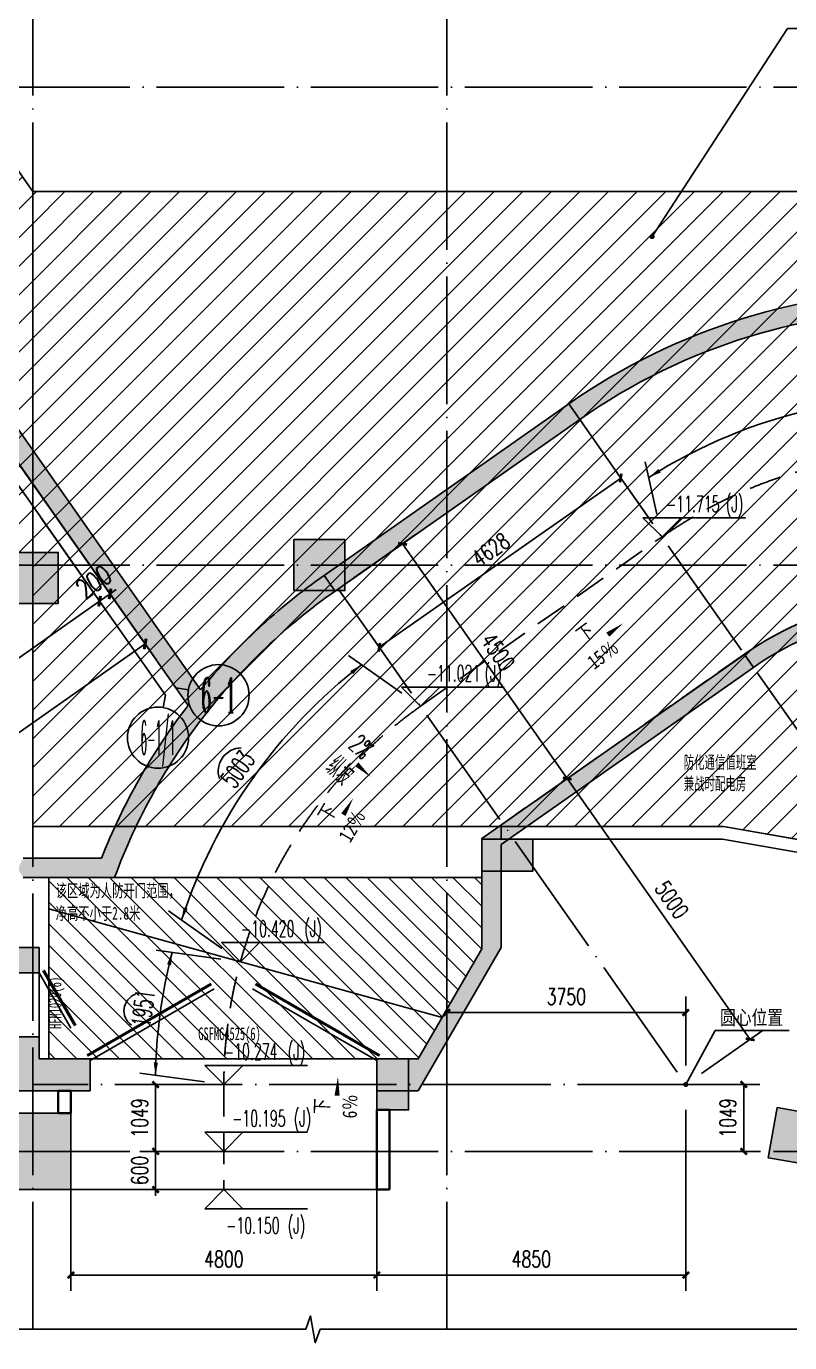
# Model space of a CAD drawing. Header units: millimetres. Extents: x 434053 to 1059003, y -2417481 to 936527.
# Drawn here: x 600433 to 612413, y -2043974 to -2023316 of the extents above; entities that cross this region are included whole.
import ezdxf
from ezdxf.enums import TextEntityAlignment as Align

# ---------------------------------------------------------------- set-up
doc = ezdxf.new("R2010")
doc.units = ezdxf.units.MM
doc.header["$LTSCALE"] = 1000
doc.header["$MEASUREMENT"] = 0
for name, pattern in [('DASH', [0.35, 0.25, -0.1]), ('DASHED2', [0.375, 0.25, -0.125]), ('DOTE', [2.42, 2, -0.2, 0.02, -0.2])]:
    doc.linetypes.add(name, pattern=pattern)
doc.layers.get('Defpoints').update_dxf_attribs({"color": 6})
for name, color, linetype in [('A-ANNO-DIMS', 3, 'Continuous'), ('A-ANNO-ELEV', 3, 'Continuous'), ('A-ANNO-LEAD', 3, 'Continuous'), ('A-ANNO-SYMB', 3, 'Continuous'), ('A-AXIS', 16, 'DOTE'), ('A-AXIS-DIMS', 3, 'Continuous'), ('A-AXIS-TEXT', 7, 'Continuous'), ('A-COLS', 6, 'Continuous'), ('A_WALL(防火墙)', 151, 'Continuous'), ('AXIS', 3, 'Continuous'), ('AXIS_TEXT', 7, 'Continuous'), ('DIM_SYMB', 3, 'Continuous'), ('DOTE', 16, 'DOTE'), ('PUB_HATCH', 8, 'Continuous'), ('PUB_TEXT', 7, 'Continuous'), ('STAIR', 2, 'Continuous'), ('人防墙', 6, 'Continuous'), ('人防平时标注', 42, 'Continuous'), ('人防门', 60, 'Continuous'), ('人防门编号', 73, 'Continuous'), ('车道中心线', 6, 'Continuous')]:
    doc.layers.add(name, color=color, linetype=linetype)
for name, color, linetype, lineweight in [('A-ANNO-TEXT', 7, 'Continuous', 25), ('A-WALL', 5, 'Continuous', 35), ('人防文字', 3, 'Continuous', 15)]:
    doc.layers.add(name, color=color, linetype=linetype, lineweight=lineweight)
doc.styles.add('_TCH_AXIS', font='COMPLEX', dxfattribs={"bigfont": 'GBCBIG'})
doc.styles.add('_TCH_DIM', font='SIMPLEX.shx', dxfattribs={"width": 0.8, "height": 3, "bigfont": 'GBCBIG.shx'})
doc.styles.add('_TCH_DIM_T3', font='SIMPLEX', dxfattribs={"width": 0.705882, "bigfont": 'GBCBIG'})
doc.styles.add('COMPLEX', font='COMPLEX')
doc.styles.add('宋体', font='', dxfattribs={"width": 0.8})
doc.styles.add('标注宋体', font='', dxfattribs={"width": 0.6})
doc.styles.get('宋体').set_extended_font_data('SimSun')
doc.styles.get('标注宋体').set_extended_font_data('NSimSun')
doc.dimstyles.new('_TCH_ARCH&&100', dxfattribs={"dimtxt": 255, "dimasz": 100, "dimexe": 250, "dimexo": 300, "dimgap": 122.5, "dimtad": 1, "dimdec": 0, "dimzin": 0, "dimdsep": 46, "dimtxsty": '_TCH_DIM_T3', "dimblk": 'ARCHTICK', "dimcen": 0.09, "dimclrt": 7, "dimazin": 2, "dimtfac": 1, "dimtdec": 0, "dimtix": 1, "dimtmove": 2, "dimatfit": 3, "dimfxl": 1, "dimtolj": 1, "dimtzin": 0, "dimarcsym": 0})
doc.dimstyles.new('_TCH_ARCH&&120', dxfattribs={"dimtxt": 306, "dimasz": 120, "dimexe": 300, "dimexo": 360, "dimgap": 147, "dimtad": 1, "dimdec": 0, "dimzin": 0, "dimdsep": 46, "dimtxsty": '_TCH_DIM_T3', "dimblk": 'ARCHTICK', "dimcen": 0.09, "dimclrt": 7, "dimazin": 2, "dimtfac": 1, "dimtdec": 0, "dimtix": 1, "dimtmove": 2, "dimatfit": 3, "dimfxl": 1, "dimtolj": 1, "dimtzin": 0, "dimarcsym": 0})
pattern_1 = [(45, (-1713816.56, -1484594.14), (-224.506403, 224.506403), [])]

# ---------------------------------------------------------------- blocks, each defined once
blk = doc.blocks.new('_FZH')
blk.add_lwpolyline([(-0.5, -0.5), (0.5, -0.5), (0.5, 0.5), (-0.5, 0.5)], close=True)
at = {"layer": 'PUB_HATCH'}
blk.add_solid([(-0.5, -0.5), (0.5, -0.5), (-0.5, 0.5), (0.5, 0.5)], dxfattribs=at)
blk = doc.blocks.new('sdfsfhfgh')
at = {"layer": 'A-COLS'}
for p, xscale, yscale, zscale, rotation in [((-2000, 75500), 800, 800, 800, 270), ((-6500, 75300), 800, 800, 800, 270), ((950, 70950), 500, 800, 800, 270), ((-850, 67350), 800, 500, 500, 270), ((5359, 66551), 800.000000000734, 499.9999999984754, 499.9999999984754, 260.0413192127683), ((-6500, 66300), 1200, 1200, 1200, 270)]:
    blk.add_blockref('_FZH', p, dxfattribs=dict(at, xscale=xscale, yscale=yscale, zscale=zscale, rotation=rotation))
blk = doc.blocks.new('asdfagfagasdgagadfgsdhgd$DorLib2D$00000211')
at = {"color": 0}
for p, q in [((-0.5, 0.05), (-0.067, 0.3)), ((0.5, 0.05), (0.067, 0.3))]:
    blk.add_line(p, q, dxfattribs=at)
at = {"color": 0, "const_width": 0.01}
for points in [[(-0.51, 0.0673), (-0.077, 0.3173)], [(0.51, 0.0673), (0.077, 0.3173)]]:
    blk.add_lwpolyline(points, dxfattribs=at)
blk = doc.blocks.new('asdfagfagasdgagadfgsdhgd$DorLib2D$00000202')
at = {"color": 0}
for p, q in [((-0.5, 0.25), (0.366, 0.75)), ((-0.54, -0.319), (0.326, -0.819)), ((-0.5, -0.25), (0.366, -0.75))]:
    blk.add_line(p, q, dxfattribs=at)
at = {"color": 0, "const_width": 0.05}
blk.add_lwpolyline([(-0.54, 0.319), (0.326, 0.819)], dxfattribs=at)
blk = doc.blocks.new('asdfagfag20220519-rf2')
at = {"layer": 'PUB_HATCH'}
for points in [[(38015, 32282), (37942, 31864), (42160, 25849), (42317, 25886), (42355, 26094)], [(59465, 30525, 0.318386), (48133, 30580), (48305, 30335, -0.318386), (59290, 30281)], [(48133, 30580), (44293, 27888), (44466, 27642), (48305, 30335)], [(44293, 27888, 0.067694), (42355, 26094), (42317, 25886), (42437, 25716, -0.074033), (44466, 27642)], [(52991, 27244), (52951, 27491, 0.112741), (50889, 26650), (51032, 26446, -0.112741)], [(50889, 26650), (46770, 23762), (47070, 23667), (51032, 26446)], [(42317, 25886), (42160, 25849, 0.070704), (40800, 23450), (41007, 23150, -0.077771), (42437, 25716)], [(46770, 22031), (47070, 22050), (47070, 23667), (46770, 23762)], [(41007, 23150), (40800, 23450), (39570, 23450), (39487, 23283), (39570, 23150)], [(39320, 22050), (39320, 21650), (39820, 21650), (39820, 22050)], [(47070, 22050), (46770, 22031), (45771, 20300), (45771, 19800)], [(39820, 20300), (39820, 20650), (39320, 20650), (39320, 19800)], [(39320, 19800), (40620, 19800), (40620, 20300), (39820, 20300)], [(45771, 20300), (45120, 20300), (45120, 19800), (45771, 19800)]]:
    blk.add_hatch(color=256, dxfattribs=at).paths.add_polyline_path(points)
at = {"layer": '人防平时标注'}
h = blk.add_hatch(dxfattribs=at)
h.set_pattern_fill('ANSI31', color=8, scale=150, angle=-90)
h.set_pattern_definition([(315, (-2950478.71, 9683987.52), (168.379802, 168.379802), [])])
h.paths.add_polyline_path([(46770, 22031), (45770, 20300), (39971, 20300), (39971, 23150), (46770, 23150)])
at = {"layer": '人防墙'}
for p, q in [((38015, 32282), (42355, 26094)), ((37942, 31864), (42160, 25849)), ((48133, 30580), (44293, 27888)), ((48305, 30335), (48133, 30580)), ((48305, 30335), (48133, 30580)), ((48305, 30335), (44466, 27642)), ((44466, 27642), (44293, 27888)), ((44466, 27642), (44293, 27888)), ((50889, 26650), (46770, 23762)), ((51032, 26446), (50889, 26650)), ((51032, 26446), (50889, 26650)), ((51032, 26446), (47070, 23667)), ((46770, 22031), (46770, 23762)), ((47070, 22050), (47070, 23667)), ((40800, 23450), (39570, 23450)), ((41007, 23150), (39570, 23150)), ((39820, 22050), (39320, 22050)), ((39820, 21650), (39820, 22050)), ((47070, 22050), (45771, 19800)), ((46770, 22031), (45771, 20300)), ((39320, 21650), (39820, 21650)), ((39820, 20650), (39320, 20650)), ((39820, 20300), (39820, 20650)), ((40620, 20300), (39820, 20300)), ((40620, 19800), (40620, 20300)), ((45771, 20300), (45120, 20300)), ((45120, 20300), (45120, 19800)), ((39320, 19800), (40620, 19800)), ((45120, 19800), (45771, 19800))]:
    blk.add_line(p, q, dxfattribs=at)
for centre, radius, start, end in [((53760, 22557), 9800, 54.3983, 125.0412), ((53760, 22557), 9500, 54.3983, 125.0412), ((49920, 19864), 9800, 125.0412, 140.532), ((49920, 19864), 9500, 125.0412, 141.9774), ((53760, 22557), 5000, 99.3116, 125.0413), ((53760, 22557), 4750, 99.3116, 125.0413), ((49920, 19864), 9800, 142.3604, 158.5376), ((49920, 19864), 9500, 141.9774, 159.7653)]:
    blk.add_arc(centre, radius, start, end, dxfattribs=at)
at = {"layer": '人防平时标注'}
blk.add_lwpolyline([(46770, 22031), (45770, 20300), (39971, 20300), (39971, 23150), (46770, 23150)], close=True, dxfattribs=at)
at = {"layer": '人防门'}
blk.add_line((39820, 21650), (39820, 20650), dxfattribs=at)
at = {"layer": '人防门', "xscale": 1000, "yscale": 1000, "zscale": 500, "rotation": 269.9991986671723}
blk.add_blockref('asdfagfagasdgagadfgsdhgd$DorLib2D$00000202', (39570, 21150), dxfattribs=at)
at = {"layer": '人防门', "ltscale": 1000, "xscale": -4500, "yscale": -4500, "zscale": 500, "rotation": 179.9994534061657}
blk.add_blockref('asdfagfagasdgagadfgsdhgd$DorLib2D$00000211', (42870, 20050), dxfattribs=at)
at = {"layer": '人防平时标注', "style": '标注宋体', "width": 0.65}
for s, p in [('该区域为人防开门范围，', (40081, 22842)), ('净高不小于2.8米', (40081, 22487))]:
    blk.add_text(s, height=200, rotation=360, dxfattribs=at).set_placement(p)
at = {"layer": '人防文字', "style": '标注宋体', "width": 0.6}
for s, p in [('防化通信值班室', (49937, 24857)), ('兼战时配电房', (49937, 24521))]:
    blk.add_text(s, height=200, rotation=359.9999, dxfattribs=at).set_placement(p)
at = {"layer": '人防门编号', "style": '标注宋体', "width": 0.6}
for s, rotation, p in [('HFM1020(6)', 90, (40169, 20772)), ('GSFMG4525(6)', 360, (42319, 20596))]:
    blk.add_text(s, height=200, rotation=rotation, dxfattribs=at).set_placement(p)
blk = doc.blocks.new('_AXISO')
blk.add_circle((0, 0), 0.5)
at = {"layer": 'AXIS_TEXT', "style": 'COMPLEX', "width": 1.041667}
blk.add_attdef('A', text='', height=0.56, dxfattribs=at).set_placement((-0.25, -0.28), (0.25, -0.28), align=Align.FIT)
blk = doc.blocks.new('_ArchTick')
at = {"color": 0, "linetype": 'ByBlock', "const_width": 0.4}
blk.add_lwpolyline([(-0.5, -0.5), (0.5, 0.5)], dxfattribs=at)
blk = doc.blocks.new('*D2546')
at = {"layer": 'A-AXIS-DIMS', "color": 0, "lineweight": -2, "transparency": 16777216}
for p, q in [((9738, -1782), (11977, -4975)), ((6115, -8719), (11805, -4729)), ((4048, -5772), (6287, -8965))]:
    blk.add_line(p, q, dxfattribs=at)
at = {"layer": 'Defpoints', "color": 0, "transparency": 16777216}
for p in [(9531, -1487), (11805, -4729), (3841, -5477)]:
    blk.add_point(p, dxfattribs=at)
at = {"layer": 'A-AXIS-DIMS', "color": 0, "lineweight": -2, "transparency": 16777216, "xscale": 120, "yscale": 120, "zscale": 120}
for p, rotation in [((11805, -4729), 35.04124824301846), ((6115, -8719), 215.0412482430185)]:
    blk.add_blockref('_ArchTick', p, dxfattribs=dict(at, rotation=rotation))
at = {"layer": 'A-AXIS-DIMS', "color": 7, "transparency": 16777216, "insert": (8788, -6479), "char_height": 306, "attachment_point": 5, "rotation": 35.0412, "style": '_TCH_DIM_T3'}
blk.add_mtext('\\A1;6950', dxfattribs=at)
blk = doc.blocks.new('*D2547')
at = {"layer": 'A-AXIS-DIMS', "color": 0, "lineweight": -2, "transparency": 16777216}
for p, q in [((9738, -1782), (11426, -4189)), ((9574, -1896), (11262, -4303)), ((11254, -3943), (11352, -3874)), ((11090, -4058), (10992, -4127)), ((11090, -4058), (11254, -3943))]:
    blk.add_line(p, q, dxfattribs=at)
at = {"layer": 'Defpoints', "color": 0, "transparency": 16777216}
for p in [(9368, -1602), (9531, -1487), (11254, -3943)]:
    blk.add_point(p, dxfattribs=at)
at = {"layer": 'A-AXIS-DIMS', "color": 0, "lineweight": -2, "transparency": 16777216, "xscale": 120, "yscale": 120, "zscale": 120}
for p, rotation in [((11254, -3943), 215.0412482430185), ((11090, -4058), 35.04124824301852)]:
    blk.add_blockref('_ArchTick', p, dxfattribs=dict(at, rotation=rotation))
at = {"layer": 'A-AXIS-DIMS', "color": 7, "transparency": 16777216, "insert": (11000, -3755), "char_height": 306, "attachment_point": 5, "rotation": 35.0412, "style": '_TCH_DIM_T3'}
blk.add_mtext('\\A1;200', dxfattribs=at)
blk = doc.blocks.new('*D2548')
at = {"layer": 'A-AXIS-DIMS', "color": 0, "lineweight": -2, "transparency": 16777216}
for p, q in [((9574, -1896), (11262, -4303)), ((5564, -7933), (11090, -4058)), ((4048, -5772), (5736, -8179))]:
    blk.add_line(p, q, dxfattribs=at)
at = {"layer": 'Defpoints', "color": 0, "transparency": 16777216}
for p in [(9368, -1602), (11090, -4058), (3841, -5477)]:
    blk.add_point(p, dxfattribs=at)
at = {"layer": 'A-AXIS-DIMS', "color": 0, "lineweight": -2, "transparency": 16777216, "xscale": 120, "yscale": 120, "zscale": 120}
for p, rotation in [((11090, -4058), 35.04124824301844), ((5564, -7933), 215.0412482430185)]:
    blk.add_blockref('_ArchTick', p, dxfattribs=dict(at, rotation=rotation))
at = {"layer": 'A-AXIS-DIMS', "color": 7, "transparency": 16777216, "insert": (8155, -5750), "char_height": 306, "attachment_point": 5, "rotation": 35.0412, "style": '_TCH_DIM_T3'}
blk.add_mtext('\\A1;6750', dxfattribs=at)
blk = doc.blocks.new('*D1592')
at = {"layer": 'A-ANNO-DIMS', "color": 0, "lineweight": -2, "transparency": 16777216}
for p, q in [((601133, -2040322), (601133, -2043163)), ((605933, -2040322), (605933, -2043163)), ((601133, -2042913), (605933, -2042913))]:
    blk.add_line(p, q, dxfattribs=at)
at = {"layer": 'Defpoints', "color": 0, "transparency": 16777216}
for p in [(601133, -2040022), (605933, -2040022), (605933, -2042913)]:
    blk.add_point(p, dxfattribs=at)
at = {"layer": 'A-ANNO-DIMS', "color": 0, "lineweight": -2, "transparency": 16777216, "xscale": 100, "yscale": 100, "zscale": 100, "rotation": 180}
blk.add_blockref('_ArchTick', (601133, -2042913), dxfattribs=at)
at = {"layer": 'A-ANNO-DIMS', "color": 0, "lineweight": -2, "transparency": 16777216, "xscale": 100, "yscale": 100, "zscale": 100}
blk.add_blockref('_ArchTick', (605933, -2042913), dxfattribs=at)
at = {"layer": 'A-ANNO-DIMS', "color": 7, "transparency": 16777216, "insert": (603533, -2042663), "char_height": 255, "attachment_point": 5, "style": '_TCH_DIM_T3'}
blk.add_mtext('\\A1;4800', dxfattribs=at)
blk = doc.blocks.new('*D1593')
at = {"layer": 'A-ANNO-DIMS', "color": 0, "lineweight": -2, "transparency": 16777216}
for p, q in [((605933, -2040322), (605933, -2043163)), ((610783, -2040322), (610783, -2043163)), ((605933, -2042913), (610783, -2042913))]:
    blk.add_line(p, q, dxfattribs=at)
at = {"layer": 'Defpoints', "color": 0, "transparency": 16777216}
for p in [(605933, -2040022), (610783, -2040022), (610783, -2042913)]:
    blk.add_point(p, dxfattribs=at)
at = {"layer": 'A-ANNO-DIMS', "color": 0, "lineweight": -2, "transparency": 16777216, "xscale": 100, "yscale": 100, "zscale": 100, "rotation": 180}
blk.add_blockref('_ArchTick', (605933, -2042913), dxfattribs=at)
at = {"layer": 'A-ANNO-DIMS', "color": 0, "lineweight": -2, "transparency": 16777216, "xscale": 100, "yscale": 100, "zscale": 100}
blk.add_blockref('_ArchTick', (610783, -2042913), dxfattribs=at)
at = {"layer": 'A-ANNO-DIMS', "color": 7, "transparency": 16777216, "insert": (608358, -2042663), "char_height": 255, "attachment_point": 5, "style": '_TCH_DIM_T3'}
blk.add_mtext('\\A1;4850', dxfattribs=at)
blk = doc.blocks.new('*D1594')
at = {"layer": 'A-ANNO-DIMS', "color": 0, "lineweight": -2, "transparency": 16777216}
for p, q in [((608157, -2035657), (609127, -2034977)), ((608922, -2035121), (611793, -2039215)), ((611028, -2039751), (611997, -2039071))]:
    blk.add_line(p, q, dxfattribs=at)
at = {"layer": 'Defpoints', "color": 0, "transparency": 16777216}
for p in [(607912, -2035829), (611793, -2039215), (610783, -2039923)]:
    blk.add_point(p, dxfattribs=at)
at = {"layer": 'A-ANNO-DIMS', "color": 0, "lineweight": -2, "transparency": 16777216, "xscale": 100, "yscale": 100, "zscale": 100}
for p, rotation in [((608922, -2035121), 125.0412513976867), ((611793, -2039215), 305.0412513976867)]:
    blk.add_blockref('_ArchTick', p, dxfattribs=dict(at, rotation=rotation))
at = {"layer": 'A-ANNO-DIMS', "color": 7, "transparency": 16777216, "insert": (610562, -2037024), "char_height": 255, "attachment_point": 5, "rotation": 305.0413, "style": '_TCH_DIM_T3'}
blk.add_mtext('\\A1;5000', dxfattribs=at)
blk = doc.blocks.new('*D1595')
at = {"layer": 'A-ANNO-DIMS', "color": 0, "lineweight": -2, "transparency": 16777216}
for p, q in [((605574, -2031973), (606543, -2031293)), ((606338, -2031437), (608922, -2035121)), ((608157, -2035657), (609127, -2034977))]:
    blk.add_line(p, q, dxfattribs=at)
at = {"layer": 'Defpoints', "color": 0, "transparency": 16777216}
for p in [(605328, -2032145), (608922, -2035121), (607912, -2035829)]:
    blk.add_point(p, dxfattribs=at)
at = {"layer": 'A-ANNO-DIMS', "color": 0, "lineweight": -2, "transparency": 16777216, "xscale": 100, "yscale": 100, "zscale": 100}
for p, rotation in [((606338, -2031437), 125.0412513976865), ((608922, -2035121), 305.0412513976865)]:
    blk.add_blockref('_ArchTick', p, dxfattribs=dict(at, rotation=rotation))
at = {"layer": 'A-ANNO-DIMS', "color": 7, "transparency": 16777216, "insert": (607835, -2033135), "char_height": 255, "attachment_point": 5, "rotation": 305.0413, "style": '_TCH_DIM_T3'}
blk.add_mtext('\\A1;4500', dxfattribs=at)
blk = doc.blocks.new('*D1596')
at = {"layer": 'A-ANNO-DIMS', "color": 0, "lineweight": -2, "transparency": 16777216}
for p, q in [((603233, -2039923), (602212, -2039923)), ((602462, -2040972), (602462, -2039923)), ((603233, -2040972), (602212, -2040972))]:
    blk.add_line(p, q, dxfattribs=at)
at = {"layer": 'Defpoints', "color": 0, "transparency": 16777216}
for p in [(602462, -2039923), (603533, -2039923), (603533, -2040972)]:
    blk.add_point(p, dxfattribs=at)
at = {"layer": 'A-ANNO-DIMS', "color": 0, "lineweight": -2, "transparency": 16777216, "xscale": 100, "yscale": 100, "zscale": 100}
for p, rotation in [((602462, -2039923), 90), ((602462, -2040972), 270)]:
    blk.add_blockref('_ArchTick', p, dxfattribs=dict(at, rotation=rotation))
at = {"layer": 'A-ANNO-DIMS', "color": 7, "transparency": 16777216, "insert": (602212, -2040448), "char_height": 255, "attachment_point": 5, "rotation": 90, "style": '_TCH_DIM_T3'}
blk.add_mtext('\\A1;1049', dxfattribs=at)
blk = doc.blocks.new('*D1597')
at = {"layer": 'A-ANNO-DIMS', "color": 0, "lineweight": -2, "transparency": 16777216}
for p, q in [((603233, -2040972), (602212, -2040972)), ((602462, -2040972), (602462, -2040872)), ((602462, -2041572), (602462, -2040972)), ((603233, -2041572), (602212, -2041572)), ((602462, -2041572), (602462, -2041672))]:
    blk.add_line(p, q, dxfattribs=at)
at = {"layer": 'Defpoints', "color": 0, "transparency": 16777216}
for p in [(602462, -2040972), (603533, -2040972), (603533, -2041572)]:
    blk.add_point(p, dxfattribs=at)
at = {"layer": 'A-ANNO-DIMS', "color": 0, "lineweight": -2, "transparency": 16777216, "xscale": 100, "yscale": 100, "zscale": 100}
for p, rotation in [((602462, -2040972), 270), ((602462, -2041572), 90)]:
    blk.add_blockref('_ArchTick', p, dxfattribs=dict(at, rotation=rotation))
at = {"layer": 'A-ANNO-DIMS', "color": 7, "transparency": 16777216, "insert": (602212, -2041272), "char_height": 255, "attachment_point": 5, "rotation": 90, "style": '_TCH_DIM_T3'}
blk.add_mtext('\\A1;600', dxfattribs=at)
blk = doc.blocks.new('*D1598')
at = {"layer": 'A-ANNO-DIMS', "color": 0, "lineweight": -2, "transparency": 16777216}
for p, q in [((607033, -2039623), (607033, -2038544)), ((610783, -2039623), (610783, -2038544)), ((607033, -2038794), (610783, -2038794))]:
    blk.add_line(p, q, dxfattribs=at)
at = {"layer": 'Defpoints', "color": 0, "transparency": 16777216}
for p in [(610783, -2038794), (607033, -2039923), (610783, -2039923)]:
    blk.add_point(p, dxfattribs=at)
at = {"layer": 'A-ANNO-DIMS', "color": 0, "lineweight": -2, "transparency": 16777216, "xscale": 100, "yscale": 100, "zscale": 100, "rotation": 180}
blk.add_blockref('_ArchTick', (607033, -2038794), dxfattribs=at)
at = {"layer": 'A-ANNO-DIMS', "color": 0, "lineweight": -2, "transparency": 16777216, "xscale": 100, "yscale": 100, "zscale": 100}
blk.add_blockref('_ArchTick', (610783, -2038794), dxfattribs=at)
at = {"layer": 'A-ANNO-DIMS', "color": 7, "transparency": 16777216, "insert": (608908, -2038544), "char_height": 255, "attachment_point": 5, "style": '_TCH_DIM_T3'}
blk.add_mtext('\\A1;3750', dxfattribs=at)
blk = doc.blocks.new('*D1599')
at = {"layer": 'A-ANNO-DIMS', "color": 0, "lineweight": -2, "transparency": 16777216}
for p, q in [((611083, -2039923), (611942, -2039923)), ((611692, -2040972), (611692, -2039923)), ((611083, -2040972), (611942, -2040972))]:
    blk.add_line(p, q, dxfattribs=at)
at = {"layer": 'Defpoints', "color": 0, "transparency": 16777216}
for p in [(610783, -2039923), (611692, -2039923), (610783, -2040972)]:
    blk.add_point(p, dxfattribs=at)
at = {"layer": 'A-ANNO-DIMS', "color": 0, "lineweight": -2, "transparency": 16777216, "xscale": 100, "yscale": 100, "zscale": 100}
for p, rotation in [((611692, -2039923), 90), ((611692, -2040972), 270)]:
    blk.add_blockref('_ArchTick', p, dxfattribs=dict(at, rotation=rotation))
at = {"layer": 'A-ANNO-DIMS', "color": 7, "transparency": 16777216, "insert": (611442, -2040448), "char_height": 255, "attachment_point": 5, "rotation": 90, "style": '_TCH_DIM_T3'}
blk.add_mtext('\\A1;1049', dxfattribs=at)
blk = doc.blocks.new('*D1600')
at = {"layer": 'A-ANNO-DIMS', "color": 0, "lineweight": -2, "transparency": 16777216}
for p, q in [((610237, -2031084), (609617, -2030200)), ((605971, -2033062), (609761, -2030405)), ((606448, -2033742), (605828, -2032858))]:
    blk.add_line(p, q, dxfattribs=at)
at = {"layer": 'Defpoints', "color": 0, "transparency": 16777216}
for p in [(609761, -2030405), (610409, -2031330), (606620, -2033987)]:
    blk.add_point(p, dxfattribs=at)
at = {"layer": 'A-ANNO-DIMS', "color": 0, "lineweight": -2, "transparency": 16777216, "xscale": 100, "yscale": 100, "zscale": 100}
for p, rotation in [((609761, -2030405), 35.04125139768613), ((605971, -2033062), 215.0412513976861)]:
    blk.add_blockref('_ArchTick', p, dxfattribs=dict(at, rotation=rotation))
at = {"layer": 'A-ANNO-DIMS', "color": 7, "transparency": 16777216, "insert": (607723, -2031529), "char_height": 255, "attachment_point": 5, "rotation": 35.0413, "style": '_TCH_DIM_T3'}
blk.add_mtext('\\A1;4628', dxfattribs=at)
blk = doc.blocks.new('ASDFASDFASFSDF')
at = {"layer": 'A-AXIS'}
for p, q in [((601.3, 11247.1), (11654, -4513.6)), ((437.5, 11132.3), (11490.2, -4628.4))]:
    blk.add_line(p, q, dxfattribs=at)
at = {"layer": 'A-AXIS-DIMS'}
for p, q in [((9367.6, -1601.6), (12123.5, -5531.5)), ((9531.3, -1486.8), (12287.3, -5416.7)), ((12089.2, -5727.4), (12123.5, -5531.5)), ((12483.1, -5451.1), (12287.3, -5416.7))]:
    blk.add_line(p, q, dxfattribs=at)
ref = blk.add_blockref('_AXISO', (12955.9, -5534.1), dxfattribs=dict(at, xscale=960, yscale=960, zscale=960))
ref.add_attrib('A', '6-1', dxfattribs={"layer": 'A-AXIS-TEXT', "height": 543.06, "style": '_TCH_AXIS', "width": 0.381818}).set_placement((12684.4, -5805.6), (13227.4, -5805.6), align=Align.FIT)
ref = blk.add_blockref('_AXISO', (12006.2, -6200.1), dxfattribs=dict(at, xscale=960, yscale=960, zscale=960))
ref.add_attrib('A', '6-1/1', dxfattribs={"layer": 'A-AXIS-TEXT', "height": 543.06, "style": '_TCH_AXIS', "width": 0.228261}).set_placement((11734.6, -6471.7), (12277.7, -6471.7), align=Align.FIT)
for p1, p2, distance, picture, middle in [((3841.1, -5477.2), (9531.3, -1486.8), -3960, '*D2546', (8787.6, -6478.6)), ((3841.1, -5477.2), (9367.6, -1601.6), -3000, '*D2548', (8154.6, -5750)), ((9367.6, -1601.6), (9531.3, -1486.8), -3000, '*D2547', (10999.7, -3754.8))]:
    dim = blk.add_aligned_dim(p1=p1, p2=p2, distance=distance, dimstyle='_TCH_ARCH&&120', dxfattribs=at)
    dim.commit()
    dim.dimension.update_dxf_attribs({"geometry": picture, "text_midpoint": middle})
blk = doc.blocks.new('sdfgsdfghfh')
at = {"layer": 'A-AXIS'}
for p, q in [((12464366.8, 1059497.8), (12464366.8, 1082089.8)), ((12470866.8, 1059497.8), (12470866.8, 1082089.8)), ((12449371.2, 1078989.8), (12486866.8, 1078989.8)), ((12449371.2, 1071489.8), (12486866.8, 1071489.8)), ((12449371.2, 1062289.8), (12486866.8, 1062289.8))]:
    blk.add_line(p, q, dxfattribs=at)
blk.add_blockref('ASDFASDFASFSDF', (12454326.8, 1074982.1))

msp = doc.modelspace()

# ---------------------------------------------------------------- hatches: boundary and pattern name
h = msp.add_hatch()
h.set_pattern_fill('ANSI31', color=8, scale=200)
h.set_pattern_definition(pattern_1)
h.paths.add_polyline_path([(600532.7, -2031772.3), (592482.8, -2031772.3), (592482.7, -2041222.2), (583637.1, -2041222.1), (583637.1, -2019994.1), (581651.4, -2013267.6), (587192.5, -2009381.6), (587996.4, -2010527.9), (589169.6, -2009705.1), (600532.7, -2025908.4)])
h = msp.add_hatch()
h.set_pattern_fill('ANSI31', color=8, scale=200)
h.set_pattern_definition(pattern_1)
h.paths.add_polyline_path([(626240.9, -2039873.9), (619404.9, -2038653.7), (619638.5, -2037323.5), (611373.6, -2035872.3), (600532.7, -2035872.3), (600532.7, -2025908.4), (626223.6, -2025908.4)])

# ---------------------------------------------------------------- linework, layer by layer
at = {"color": 31, "linetype": 'DASH', "ltscale": 2}
msp.add_line((611701.3, -2033171.9), (607911.8, -2035829.4), dxfattribs=at)
at = {"color": 8}
for points in [[(600532.7, -2031772.3), (592482.8, -2031772.3), (592482.7, -2041222.2), (583637.1, -2041222.1), (583637.1, -2019994.1), (581651.4, -2013267.6), (587192.5, -2009381.6), (587996.4, -2010527.9), (589169.6, -2009705.1), (600532.7, -2025908.4)], [(626240.9, -2039873.9), (619404.9, -2038653.7), (619638.5, -2037323.5), (611373.6, -2035872.3), (600532.7, -2035872.3), (600532.7, -2025908.4), (626223.6, -2025908.4)]]:
    msp.add_lwpolyline(points, close=True, dxfattribs=at)
at = {"color": 31, "linetype": 'DASH', "ltscale": 2}
msp.add_arc((614572.1, -2037265.6), 5000, 81.94346, 125.04125, dxfattribs=at)
at = {"layer": 'A-ANNO-DIMS'}
for p, q in [((610330.3, -2030973.8), (610147.4, -2030151.8)), ((606327.5, -2033780.9), (605490.4, -2033190.7)), ((603501.2, -2037789), (602664.1, -2037198.7)), ((603487.9, -2037953.8), (602473, -2037816.4)), ((603226.9, -2039881.7), (602212, -2039744.2))]:
    msp.add_line(p, q, dxfattribs=at)
for points in [[(610371.7, -2030290.6, 66, 0, 0), (610201.7, -2030395.8, 0, 0, 0)], [(605694.7, -2033334.8, 0, 66, 0), (605537.9, -2033458.9, 66, 0, 0)], [(602932.7, -2037153.4, 66, 0, 0), (602868.4, -2037342.8, 0, 0, 0)], [(602720.7, -2037850, 0, 66, 0), (602673.2, -2038044.2, 66, 0, 0)], [(602465.6, -2039577.9, 66, 0, 0), (602459.7, -2039777.8, 0, 0, 0)]]:
    msp.add_lwpolyline(points, format="xyseb", dxfattribs=at)
for centre, radius, start, end in [((614572.1, -2037265.6), 8142.1, 82.61848, 122.46402), ((610782.7, -2039923.1), 8324.2, 127.67788, 161.94256), ((610782.7, -2039923.1), 8324.2, 165.57914, 179.00005)]:
    msp.add_arc(centre, radius, start, end, dxfattribs=at)
at = {"layer": 'A-ANNO-DIMS', "color": 7}
for centre, radius, start, end in [((603813.3, -2035008.6), 368.9, 91.44807, 198.17237), ((602238.4, -2038766.2), 274.5, 109.55402, 235.02517)]:
    msp.add_arc(centre, radius, start, end, dxfattribs=at)
at = {"layer": 'A-ANNO-ELEV'}
for p, q in [((610409.4, -2031329.7), (610109.4, -2031029.7)), ((610109.4, -2031029.7), (611720, -2031029.7)), ((610409.4, -2031329.7), (610709.4, -2031029.7)), ((606620, -2033987.2), (606320, -2033687.2)), ((606320, -2033687.2), (607930.5, -2033687.2)), ((606620, -2033987.2), (606920, -2033687.2)), ((603793.7, -2037995.2), (603493.7, -2037695.2)), ((603493.7, -2037695.2), (605104.2, -2037695.2)), ((603793.7, -2037995.2), (604093.7, -2037695.2)), ((603532.7, -2039923.1), (603232.7, -2039623.1)), ((603232.7, -2039623.1), (604843.2, -2039623.1)), ((603532.7, -2039923.1), (603832.7, -2039623.1)), ((603532.7, -2040972.3), (603232.7, -2040672.3)), ((603232.7, -2040672.3), (604843.2, -2040672.3)), ((603532.7, -2040972.3), (603832.7, -2040672.3)), ((603532.7, -2041572.3), (603232.7, -2041872.3)), ((603532.7, -2041572.3), (603832.7, -2041872.3)), ((603232.7, -2041872.3), (604843.2, -2041872.3))]:
    msp.add_line(p, q, dxfattribs=at)
at = {"layer": 'A-ANNO-LEAD'}
for p, q in [((610254.3, -2026616.2), (612379.8, -2023348.6)), ((610254.3, -2026616.2), (612379.8, -2023348.6)), ((612379.8, -2023348.6), (614807.7, -2023348.6))]:
    msp.add_line(p, q, dxfattribs=at)
at = {"layer": 'A-ANNO-LEAD', "const_width": 40}
msp.add_lwpolyline([(610243.4, -2026633, 1), (610265.2, -2026599.5, 1)], format="xyb", close=True, dxfattribs=at)
msp.add_lwpolyline([(610243.4, -2026633, 1), (610265.2, -2026599.5, 1)], format="xyb", close=True, dxfattribs=at)
at = {"layer": 'A-ANNO-SYMB'}
for points in [[(588811.6, -2009194.6), (594607.5, -2017459.4), (594823.4, -2017401.4), (594522, -2017703.2), (594736.7, -2017643.6), (600532.7, -2025908.4)], [(600532.7, -2025908.4), (613265.6, -2025908.4), (613342.1, -2025698.4), (613416.1, -2026118.4), (613490.6, -2025908.4), (626223.6, -2025908.4)], [(583637.1, -2043764.3), (604817.8, -2043764.3), (604894.3, -2043554.3), (604968.3, -2043974.3), (605042.8, -2043764.3), (626223.6, -2043764.3)]]:
    msp.add_lwpolyline(points, dxfattribs=at)
at = {"layer": 'A-WALL'}
for p, q in [((600932.7, -2040372.3), (600932.7, -2040022.3)), ((600932.7, -2040022.3), (601132.7, -2040022.3)), ((601132.7, -2040372.3), (601132.7, -2040022.3)), ((600932.7, -2040372.3), (601132.7, -2040372.3)), ((605932.7, -2041572.3), (605932.7, -2040322.3)), ((605932.7, -2040322.3), (606132.7, -2040322.3)), ((606132.7, -2041572.3), (606132.7, -2040322.3)), ((605932.7, -2041572.3), (606132.7, -2041572.3))]:
    msp.add_line(p, q, dxfattribs=at)
at = {"layer": 'A_WALL(防火墙)'}
for p, q in [((607882.7, -2035872.3), (611373.6, -2035872.3)), ((607882.7, -2035872.3), (607882.7, -2036072.3)), ((611373.6, -2035872.3), (619638.3, -2037323.5)), ((607882.7, -2036072.3), (611356.2, -2036072.3)), ((611356.2, -2036072.3), (619406.8, -2037485.9))]:
    msp.add_line(p, q, dxfattribs=at)
at = {"layer": 'AXIS'}
for p, q in [((610782.7, -2039923.1), (611245.7, -2039074.3)), ((611245.7, -2039074.3), (612406.2, -2039074.3))]:
    msp.add_line(p, q, dxfattribs=at)
for points in [[(608867.3, -2033370.6, 0, 0, 0), (609799.6, -2032685, 0, 80, 0), (609557.9, -2032862.7, 0, 0, 0)], [(605140.6, -2036143, 0, 0, 0), (605561.8, -2035430.1, 0, 80, 0), (605409.2, -2035688.4, 0, 0, 0)], [(605279.3, -2040776.5, 0, 0, 0), (605323.5, -2039798.8, 0, 80, 0), (605309.9, -2040098.5, 0, 0, 0)]]:
    msp.add_lwpolyline(points, format="xyseb", dxfattribs=at)
at = {"layer": 'AXIS', "const_width": 40}
msp.add_lwpolyline([(610773.1, -2039940.6, 1), (610792.3, -2039905.5, 1)], format="xyb", close=True, dxfattribs=at)
at = {"layer": 'DIM_SYMB'}
msp.add_lwpolyline([(605191.6, -2034511.6, 0, 0, 0), (605840.3, -2035098.7, 0, 80, 0), (605617.9, -2034897.4, 0, 0, 0)], format="xyseb", dxfattribs=at)
at = {"layer": 'DOTE', "color": 1}
for p, q in [((609117.6, -2029487.6), (614572.1, -2037265.6)), ((605328.1, -2032145), (610782.7, -2039923.1)), ((611082.7, -2039923.1), (600532.7, -2039923.1))]:
    msp.add_line(p, q, dxfattribs=at)
at = {"layer": 'STAIR'}
for p, q in [((600783.5, -2037164.9), (606960.3, -2038868.7)), ((605932.7, -2041572.3), (601132.7, -2041572.3))]:
    msp.add_line(p, q, dxfattribs=at)
at = {"layer": '车道中心线', "linetype": 'DASHED2', "ltscale": 2}
for p, q in [((606620, -2033987.2), (610409.4, -2031329.7)), ((603532.7, -2039923.1), (603532.7, -2041572.3))]:
    msp.add_line(p, q, dxfattribs=at)
for centre, start, end in [((614572.1, -2037265.6), 350.04125, 125.04125), ((610782.7, -2039923.1), 125.04125, 180)]:
    msp.add_arc(centre, 7250, start, end, dxfattribs=at)

# ---------------------------------------------------------------- block references
msp.add_blockref('sdfsfhfgh', (607032.7, -2107272.3))
at = {"layer": 'A_WALL(防火墙)'}
msp.add_blockref('sdfgsdfghfh', (-11863834.1, -3103262.1), dxfattribs=at)
at = {"layer": '人防墙'}
msp.add_blockref('asdfagfag20220519-rf2', (560812.4, -2059822.2, 0), dxfattribs=at)

# ---------------------------------------------------------------- texts
at = {"layer": 'A-ANNO-DIMS', "color": 7, "style": '_TCH_DIM', "width": 0.564706}
for s, rotation, p in [('5003', 54.81022, (603705.9, -2035295.1)), ('1951', 82.2896, (602375.8, -2039031.1))]:
    msp.add_text(s, height=297.5, rotation=rotation, dxfattribs=at).set_placement(p)
at = {"layer": 'A-ANNO-TEXT', "style": '_TCH_DIM', "width": 0.564706}
for s, p in [('(J)', (611411.6, -2030939.7)), ('-11.715', (610472.5, -2030939.7)), ('-11.021', (606717.3, -2033597.2)), ('(J)', (607622.2, -2033597.2)), ('-10.420', (603801.9, -2037605.2)), ('(J)', (604795.9, -2037605.2)), ('-10.274', (603534, -2039533.1)), ('(J)', (604534.9, -2039533.1)), ('-10.195', (603662.3, -2040582.3)), ('(J)', (604628.9, -2040582.3)), ('-10.150', (603568.3, -2042262.3)), ('(J)', (604534.9, -2042262.3))]:
    msp.add_text(s, height=255, dxfattribs=at).set_placement(p)
at = {"layer": 'PUB_TEXT'}
for s, height, rotation, style, width, p in [('下', 226.6, 36.33352, '宋体', 0.8, (609172, -2032997.1)), ('15', 226.58, 36.33352, '宋体', 0.8, (609345.7, -2033419.6)), ('％', 226.6, 36.33352, '宋体', 0.8, (609554.5, -2033266)), ('2%', 297.5, 317.85577, '_TCH_DIM', 0.564706, (605473.7, -2034625.3)), ('纵坡', 337.59, 317.85577, '_TCH_DIM', 0.8, (605098.7, -2034991)), ('下', 226.6, 59.42765, '宋体', 0.8, (605190.6, -2035821.6)), ('％', 226.6, 59.42765, '宋体', 0.8, (605648, -2035918.9)), ('12', 226.58, 59.42765, '宋体', 0.8, (605516.2, -2036142.1)), ('下', 226.6, 87.41017, '宋体', 0.8, (605176.1, -2040394)), ('％', 226.6, 87.41017, '宋体', 0.8, (605622.7, -2040330)), ('6', 226.6, 87.41017, '宋体', 0.8, (605616.8, -2040459.5))]:
    msp.add_text(s, height=height, rotation=rotation, dxfattribs=dict(at, style=style, width=width)).set_placement(p)
at = {"layer": 'PUB_TEXT', "style": '宋体', "width": 0.8}
msp.add_text('圆心位置', height=226.58, dxfattribs=at).set_placement((611319.7, -2038984.3))

# ---------------------------------------------------------------- dimensions: what is measured, and where the dimension line sits
at = {"layer": 'A-ANNO-DIMS'}
for p1, p2, distance, picture, middle in [((606620, -2033987.2), (610409.4, -2031329.7), 1129.6, '*D1600', (607722.6, -2031528.9)), ((605328.1, -2032145), (607911.8, -2035829.4), 1233.7, '*D1595', (607834.7, -2033135.3)), ((607911.8, -2035829.4), (610782.7, -2039923.1), 1233.7, '*D1594', (610562, -2037024.3)), ((607032.7, -2039923.1), (610782.7, -2039923.1), 1129, '*D1598', (608907.7, -2038544.1)), ((603532.7, -2040972.3), (603532.7, -2039923.1), 1070.9, '*D1596', (602211.8, -2040447.7)), ((610782.7, -2040972.3), (610782.7, -2039923.1), -909.5, '*D1599', (611442.1, -2040447.7)), ((601132.7, -2040022.3), (605932.7, -2040022.3), -2891.2, '*D1592', (603532.7, -2042663.4)), ((605932.7, -2040022.3), (610782.7, -2040022.3), -2891.2, '*D1593', (608357.7, -2042663.4)), ((603532.7, -2041572.3), (603532.7, -2040972.3), 1070.9, '*D1597', (602211.8, -2041272.3))]:
    dim = msp.add_aligned_dim(p1=p1, p2=p2, distance=distance, dimstyle='_TCH_ARCH&&100', dxfattribs=at)
    dim.commit()
    dim.dimension.update_dxf_attribs({"geometry": picture, "text_midpoint": middle})

doc.saveas('drawing.dxf')
